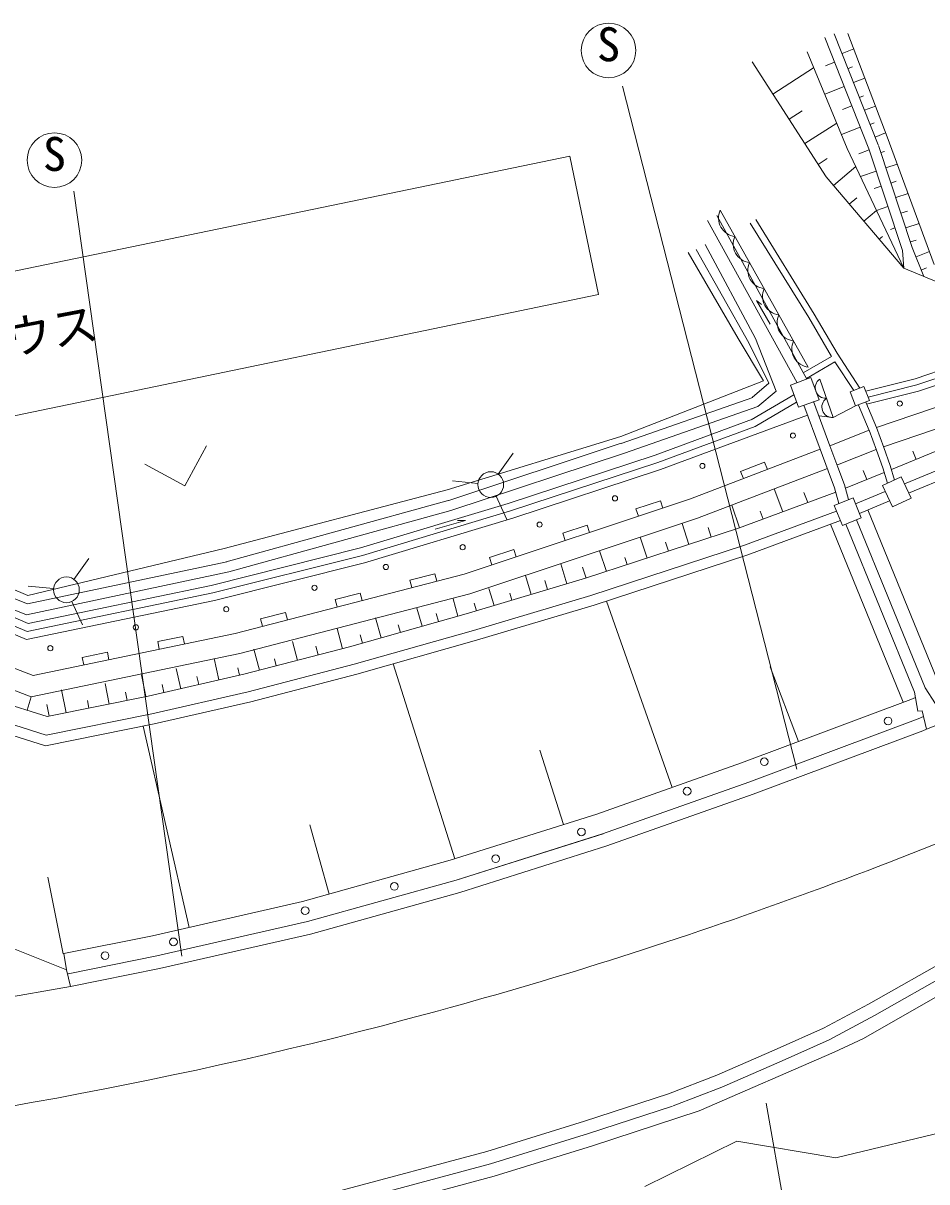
# Model space of a CAD drawing. Units: millimetres, scale not verified. Extents: x 40000 to 680000, y 20000 to 380000.
# Drawn here: x 385980 to 421098, y 246839 to 291881 of the extents above; entities that cross this region are included whole.
import ezdxf
from ezdxf.enums import TextEntityAlignment as Align

# ---------------------------------------------------------------- set-up
doc = ezdxf.new("R2010")
doc.units = ezdxf.units.MM
doc.header["$LTSCALE"] = 1000
doc.layers.add('M-BGD-RSTR', color=7, linetype='Continuous', lineweight=13)
doc.styles.add('ＭＳ ゴシック', font='')
doc.styles.get('ＭＳ ゴシック').set_extended_font_data('MS Gothic')

msp = doc.modelspace()

# ---------------------------------------------------------------- linework, layer by layer
at = {"layer": 'M-BGD-RSTR'}
for p, q in [((419213, 287145), (417503, 291470)), ((418031, 291478), (419553, 287458)), ((418841, 286998), (417131, 291323)), ((416444, 290762), (418006, 287011)), ((417806, 290703), (418257, 290881)), ((417185, 285906), (414307, 290384)), ((415115, 289127), (416700, 290146)), ((417511, 290361), (417164, 290224)), ((418039, 290114), (418209, 290181)), ((418254, 289571), (418688, 289743)), ((416045, 262877), (409274, 289428)), ((417885, 289416), (417129, 289117)), ((418481, 288997), (418636, 289058)), ((415744, 288147), (416251, 288473)), ((418182, 288666), (417817, 288521)), ((418680, 288493), (419099, 288658)), ((416353, 287200), (417595, 287999)), ((418506, 287844), (417779, 287556)), ((418897, 287945), (419046, 288004)), ((419091, 287454), (419494, 287614)), ((419553, 287458), (421386, 282503)), ((418006, 287011), (420207, 282352)), ((418856, 286961), (418451, 286801)), ((420151, 283038), (418841, 286998)), ((420531, 283163), (419220, 287124)), ((358255, 276569), (407229, 286712)), ((408344, 281327), (407229, 286712)), ((416875, 286388), (417229, 286615)), ((419312, 286847), (419456, 286894)), ((417467, 285574), (418336, 286313)), ((419130, 286123), (418521, 285922)), ((419507, 286256), (419944, 286401)), ((420207, 282352), (417185, 285906)), ((419703, 285665), (419910, 285733)), ((392147, 255617), (387950, 285355)), ((419324, 285539), (419050, 285449)), ((419890, 285099), (420367, 285257)), ((418086, 284846), (418374, 285091)), ((419585, 284749), (419144, 284603)), ((416428, 278043), (412931, 284398)), ((413069, 284609), (416492, 278512)), ((416723, 280572), (414450, 284243)), ((418650, 284183), (419144, 284603)), ((420091, 284491), (420351, 284577)), ((416054, 277893), (412580, 284205)), ((416509, 280443), (414237, 284112)), ((419859, 283921), (419685, 283863)), ((420280, 283921), (420798, 284092)), ((419248, 283480), (419377, 283590)), ((420460, 283377), (420678, 283450)), ((414183, 279456), (412136, 283088)), ((420207, 282352), (420151, 283038)), ((420531, 283163), (420982, 282036)), ((420678, 282795), (421201, 283005)), ((421483, 281831), (420207, 282352)), ((420883, 282283), (421091, 282367)), ((359370, 271183), (408344, 281327)), ((430132, 281251), (420639, 278060)), ((430208, 281012), (420709, 277820)), ((430283, 280774), (420780, 277580)), ((417391, 278925), (416509, 280443)), ((417607, 279051), (416723, 280572)), ((414952, 277885), (414183, 279456)), ((417391, 278925), (416295, 278283)), ((418494, 277697), (417607, 279051)), ((417528, 278715), (416416, 278064)), ((418256, 277605), (417528, 278715)), ((415795, 277814), (416596, 278104)), ((416596, 278104), (416910, 277237)), ((416935, 278043), (417455, 276552)), ((420639, 278060), (418727, 277574)), ((424400, 277945), (419138, 276166)), ((414305, 277335), (414952, 277885)), ((416109, 276947), (415795, 277814)), ((418655, 277759), (418119, 277552)), ((418119, 277552), (418329, 277011)), ((418865, 277218), (418655, 277759)), ((420780, 277580), (418759, 277067)), ((420709, 277820), (418818, 277340)), ((409213, 275546), (414333, 277334)), ((415933, 277434), (414276, 276467)), ((416037, 277147), (414427, 276208)), ((416910, 277237), (416109, 276947)), ((416317, 277037), (416956, 275317)), ((416692, 277176), (417331, 275456)), ((418329, 277011), (417455, 276552)), ((418329, 277011), (418865, 277218)), ((418447, 277036), (418862, 276050)), ((418723, 277152), (419138, 276166)), ((424649, 277185), (419409, 275413)), ((416464, 276640), (414532, 275927)), ((417455, 276552), (416908, 276621)), ((419728, 274532), (424812, 276630)), ((414323, 276489), (410544, 275091)), ((414427, 276208), (410643, 274807)), ((419138, 276166), (419421, 275381)), ((414532, 275927), (410742, 274524)), ((418856, 276064), (417332, 275454)), ((418856, 276064), (419139, 275280)), ((420224, 273979), (425079, 275983)), ((393100, 275455), (392266, 273896)), ((402477, 273315), (409219, 275548)), ((416956, 275317), (411915, 273388)), ((416956, 275317), (417261, 274483)), ((417332, 275454), (417635, 274623)), ((419127, 275311), (417629, 274712)), ((419139, 275280), (419387, 274594)), ((419421, 275381), (419672, 274688)), ((420390, 273615), (425228, 275612)), ((420678, 274924), (420549, 275237)), ((404442, 274351), (405022, 275166)), ((410544, 275091), (404824, 273214)), ((410643, 274807), (404914, 272928)), ((414795, 274811), (413861, 274454)), ((414902, 274531), (414795, 274811)), ((390707, 274731), (392266, 273896)), ((410742, 274524), (405005, 272642)), ((417242, 274570), (412184, 272635)), ((413968, 274174), (413861, 274454)), ((417261, 274483), (417516, 273817)), ((417635, 274623), (417897, 273940)), ((419441, 274415), (417934, 273801)), ((418771, 274142), (418630, 274488)), ((419387, 274594), (419568, 273993)), ((419672, 274688), (419843, 274119)), ((419728, 274532), (419720, 274528)), ((403655, 273992), (402659, 274087)), ((417897, 273940), (418050, 273360)), ((420105, 274239), (419380, 273907)), ((419380, 273907), (419758, 273079)), ((420484, 273411), (420105, 274239)), ((404360, 273489), (404775, 272580)), ((413785, 272254), (417560, 273649)), ((415499, 272887), (415170, 273777)), ((416470, 273246), (416324, 273640)), ((418230, 273434), (417500, 273134)), ((417516, 273817), (417676, 273206)), ((418552, 272653), (418230, 273434)), ((418329, 273195), (419483, 273680)), ((419758, 273079), (420484, 273411)), ((393869, 270942), (402496, 273322)), ((404824, 273214), (399090, 271481)), ((411915, 273388), (403116, 270464)), ((410742, 273315), (409793, 272999)), ((409888, 272715), (409793, 272999)), ((410837, 273030), (410742, 273315)), ((413815, 272264), (413525, 273148)), ((417500, 273134), (417822, 272352)), ((418481, 272825), (419649, 273316)), ((421625, 266048), (418800, 272959)), ((404914, 272928), (399170, 271192)), ((405005, 272642), (399250, 270903)), ((412184, 272635), (403343, 269696)), ((414015, 271593), (417591, 272914)), ((414147, 271215), (417743, 272544)), ((414734, 272605), (414622, 272909)), ((417822, 272352), (418552, 272653)), ((421030, 266049), (418362, 272575)), ((407895, 272369), (406946, 272053)), ((407041, 271769), (406946, 272053)), ((407836, 270301), (413785, 272254)), ((407990, 272084), (407895, 272369)), ((411853, 271620), (411586, 272436)), ((412717, 271904), (412595, 272278)), ((420182, 265481), (417354, 272400)), ((420614, 265878), (417946, 272404)), ((410226, 271086), (409960, 271896)), ((411056, 271358), (410944, 271700)), ((399090, 271481), (393280, 270024)), ((399170, 271192), (393347, 269732)), ((405048, 271422), (404099, 271107)), ((405143, 271138), (405048, 271422)), ((408045, 269633), (414015, 271593)), ((408164, 269252), (414147, 271215)), ((408643, 270566), (408379, 271370)), ((386141, 269302), (393893, 270947)), ((387951, 270260), (388531, 271075)), ((399250, 270903), (393414, 269439)), ((404194, 270822), (404099, 271107)), ((407105, 270084), (406873, 270863)), ((407859, 270309), (407722, 270728)), ((409452, 270832), (409362, 271106)), ((403116, 270464), (394216, 268160)), ((401979, 270480), (401011, 270229)), ((402054, 270189), (401979, 270480)), ((403291, 268949), (407836, 270301)), ((405721, 269672), (405503, 270405)), ((384042, 270143), (386141, 269302)), ((387163, 269901), (386168, 269996)), ((393280, 270024), (386170, 268545)), ((401086, 269939), (401011, 270229)), ((404278, 269243), (404082, 269903)), ((406360, 269862), (406255, 270215)), ((386170, 268545), (383957, 269490)), ((393414, 269439), (386107, 267919)), ((393347, 269732), (386138, 268232)), ((387869, 269398), (388284, 268489)), ((403343, 269696), (394398, 267381)), ((399075, 269728), (398107, 269477)), ((398182, 269187), (398107, 269477)), ((399150, 269437), (399075, 269728)), ((402875, 268831), (402685, 269504)), ((403486, 268277), (408045, 269633)), ((404971, 269449), (404888, 269728)), ((411206, 262173), (408647, 269410)), ((386138, 268232), (383913, 269183)), ((396171, 268976), (395203, 268725)), ((396246, 268685), (396171, 268976)), ((398657, 267635), (403291, 268949)), ((401481, 268436), (401281, 269142)), ((402121, 268617), (402032, 268932)), ((403597, 269040), (403511, 269328)), ((403598, 267893), (408164, 269252)), ((386107, 267919), (383870, 268875)), ((395278, 268435), (395203, 268725)), ((399892, 267985), (399670, 268767)), ((400644, 268198), (400559, 268498)), ((394216, 268160), (386364, 266521)), ((392186, 268043), (391207, 267838)), ((392248, 267749), (392186, 268043)), ((398384, 267564), (398181, 268346)), ((398841, 266959), (403486, 268277)), ((399171, 267780), (399080, 268101)), ((391269, 267545), (391207, 267838)), ((394561, 266570), (398657, 267635)), ((395160, 266726), (394946, 267548)), ((396634, 267109), (396441, 267849)), ((397446, 267320), (397359, 267656)), ((398946, 266573), (403598, 267893)), ((386364, 266521), (383981, 267436)), ((394398, 267381), (386296, 265690)), ((389250, 267430), (388271, 267225)), ((388332, 266932), (388271, 267225)), ((389311, 267136), (389250, 267430)), ((393589, 266348), (393396, 267189)), ((395815, 266896), (395743, 267173)), ((392100, 266008), (391921, 266792)), ((394386, 266530), (394319, 266823)), ((394727, 265890), (398841, 266959)), ((402753, 259393), (400360, 266974)), ((416106, 263953), (415014, 266864)), ((386296, 265690), (383881, 266617)), ((389325, 265414), (389164, 266215)), ((390751, 265702), (390580, 266545)), ((390838, 265719), (394561, 266570)), ((392801, 266168), (392730, 266479)), ((394822, 265501), (398946, 266573)), ((384128, 265801), (386912, 264926)), ((387646, 265075), (387466, 265967)), ((390026, 265555), (389961, 265873)), ((390985, 265035), (394727, 265890)), ((391448, 265859), (391377, 266170)), ((420746, 265137), (420614, 265878)), ((421432, 265416), (421030, 266049)), ((386134, 265171), (386296, 265690)), ((386989, 264942), (386897, 265399)), ((386912, 264926), (390838, 265719)), ((388537, 265255), (388479, 265545)), ((391069, 264644), (394822, 265501)), ((413900, 263126), (420470, 265589)), ((420470, 265589), (420652, 265662)), ((384068, 265086), (386874, 264205)), ((386874, 264205), (390985, 265035)), ((420915, 265144), (420746, 265137)), ((420758, 264843), (420968, 264926)), ((421088, 264435), (420915, 265144)), ((384034, 264677), (386852, 263792)), ((386852, 263792), (391069, 264644)), ((392429, 256728), (390645, 264558)), ((414174, 262374), (420758, 264843)), ((420938, 264376), (421088, 264436)), ((421088, 264435), (421644, 264657)), ((414345, 261904), (420938, 264376)), ((406974, 260726), (406060, 263624)), ((408231, 261122), (413900, 263126)), ((408498, 260367), (414174, 262374)), ((408665, 259896), (414345, 261904)), ((408273, 261136), (402573, 259337)), ((397869, 258021), (397116, 260713)), ((408514, 260373), (402801, 258570)), ((408665, 259896), (402944, 258090)), ((402573, 259337), (396829, 257730)), ((387534, 255705), (386934, 258682)), ((402801, 258570), (397025, 256954)), ((402944, 258090), (397148, 256470)), ((396829, 257730), (391007, 256404)), ((397025, 256954), (391174, 255622)), ((391007, 256404), (387565, 255711)), ((397148, 256470), (391279, 255133)), ((387667, 255086), (384823, 256214)), ((387667, 255086), (387565, 255711)), ((391174, 255622), (387723, 254927)), ((422248, 255682), (418827, 253741)), ((387822, 254437), (387667, 255086)), ((391279, 255133), (387822, 254437)), ((422466, 255231), (419067, 253303)), ((387822, 254437), (384370, 253825)), ((421971, 254318), (418639, 252414)), ((418827, 253741), (417082, 252812)), ((419067, 253303), (417302, 252363)), ((417082, 252812), (415278, 252003)), ((417302, 252363), (415480, 251546)), ((418639, 252414), (417491, 251877)), ((417491, 251877), (412252, 249596)), ((415278, 252003), (412941, 250985)), ((415480, 251546), (413131, 250522)), ((412941, 250985), (411055, 250257)), ((413131, 250522), (411235, 249790)), ((407800, 249193), (411055, 250257)), ((407951, 248716), (411210, 249782)), ((408102, 248239), (412252, 249596)), ((414854, 249894), (415979, 243535)), ((404003, 248022), (407800, 249193)), ((404142, 247541), (407951, 248716)), ((422912, 249059), (417566, 247778)), ((404280, 247061), (408102, 248239)), ((413708, 248419), (410142, 246658)), ((417566, 247778), (413708, 248419)), ((398188, 246461), (404003, 248022)), ((398308, 245976), (404142, 247541)), ((398428, 245490), (404280, 247061))]:
    msp.add_line(p, q, dxfattribs=at)
for points in [[(411822, 282967), (413766, 279626), (414746, 277972), (409201, 275813), (402454, 273734), (393794, 271454), (386160, 269632), (384230, 270450), (375185, 269652)], [(375288, 268682), (383988, 269734), (386105, 268885), (393976, 270556), (402602, 272936), (409345, 275169), (414536, 276982), (415239, 277580), (414445, 279625), (412489, 283277)], [(415013, 280181), (414472, 281095), (414669, 280947)], [(401985, 272209), (403167, 272546), (402864, 272544)], [(420968, 264926), (420758, 264843), (414174, 262374), (408498, 260367), (402801, 258570), (397025, 256954), (391174, 255622), (387723, 254927)]]:
    msp.add_lwpolyline(points, dxfattribs=at)
for centre, radius in [((408729, 290820), 1061), ((387195, 286556), 1061), ((420047, 277092), 100), ((415895, 275847), 100), ((412376, 274669), 100), ((404152, 273944), 500), ((408978, 273408), 100), ((406050, 272389), 100), ((403060, 271509), 100), ((400074, 270740), 100), ((387661, 269853), 500), ((397301, 269931), 100), ((393873, 269099), 100), ((390359, 268395), 100), ((387034, 267582), 100), ((419593, 264751), 150), ((414779, 263169), 150), ((411783, 262025), 150), ((407676, 260442), 150), ((404344, 259399), 150), ((400405, 258322), 150), ((396938, 257379), 150), ((391821, 256167), 150), ((389162, 255629), 150)]:
    msp.add_circle(centre, radius, dxfattribs=at)
for centre, radius, start, end in [((413717, 284304), 716, 154.8266, 263.7952), ((414287, 283288), 716, 154.8266, 263.7952), ((414858, 282272), 716, 154.8266, 263.7952), ((415428, 281256), 716, 154.8266, 263.7952), ((415999, 280239), 716, 154.8266, 263.7952), ((416569, 279223), 716, 154.8266, 263.7952), ((417169, 277707), 410, 124.8005, 273.683), ((417429, 276961), 410, 124.8005, 273.683), ((354618, 427109), 180000, 284.86148, 294.26145), ((354618, 427109), 180000, 275.46123, 284.86148)]:
    msp.add_arc(centre, radius, start, end, dxfattribs=at)
for points, knots in [([(368585, 236604), (371522, 236353), (372479, 236223), (374965, 236421), (376834, 236569), (377866, 236808), (379714, 237129), (381271, 237400), (382114, 237726), (383684, 237909), (386162, 238198), (387570, 238216), (390064, 238193), (393545, 238160), (395492, 237361), (398960, 237661), (401514, 237882), (403172, 237619), (405411, 238866), (408504, 240588), (409315, 242897), (412394, 244644), (413849, 245469), (414930, 245270), (416576, 245565), (419688, 246123), (421669, 245323), (424622, 246451), (426929, 247333), (427953, 248388), (430081, 249641), (432589, 251118), (434633, 251197), (436496, 253434), (437211, 254291), (436992, 255146), (437647, 256050), (438402, 257092), (439196, 257482), (440445, 257791), (441426, 258034), (442053, 257720), (442995, 257356), (444256, 256869), (444647, 255720), (445995, 255631), (449308, 255413), (450935, 257228), (453970, 258573), (455878, 259418), (456793, 260238), (458755, 260948), (460599, 261616), (461744, 261605), (463647, 262082), (467100, 262948), (469004, 263549), (472437, 264493), (477713, 265942), (480660, 266782), (485941, 268214), (490437, 269434), (492907, 270319), (497461, 271298), (499214, 271675), (500212, 271832), (501997, 272007), (504698, 272271), (505730, 272138), (508945, 271936)], [0, 0, 0, 0, 1, 1, 1, 2, 2, 2, 3, 3, 3, 4, 4, 4, 5, 5, 5, 6, 6, 6, 7, 7, 7, 8, 8, 8, 9, 9, 9, 10, 10, 10, 11, 11, 11, 12, 12, 12, 13, 13, 13, 14, 14, 14, 15, 15, 15, 16, 16, 16, 17, 17, 17, 18, 18, 18, 19, 19, 19, 20, 20, 20, 21, 21, 21, 22, 22, 22, 23, 23, 23, 23]), ([(291826, 252390), (292497, 252033), (293205, 251653), (294051, 251213), (297232, 249555), (298901, 248396), (302173, 246925), (304592, 245837), (305971, 245267), (308481, 244410), (311938, 243230), (313954, 242816), (317429, 241689), (319812, 240915), (321140, 240457), (323489, 239586), (325449, 238859), (326500, 238323), (328478, 237648), (330162, 237073), (331116, 236769), (332849, 236370), (334704, 235942), (335785, 235917), (337673, 235669), (342907, 234980), (345848, 234658), (351093, 234061), (354893, 233629), (357032, 233479), (360824, 232989), (364981, 232452), (367266, 231853), (371420, 231298), (374006, 230953), (375450, 230615), (378058, 230556), (381187, 230486), (382944, 230691), (386057, 231010), (390029, 231417), (392197, 232081), (396159, 232577), (400178, 233079), (402476, 232997), (406473, 233651), (412083, 234569), (414096, 235338), (420531, 237412)], [0, 0, 0, 0, 1, 1, 1, 2, 2, 2, 3, 3, 3, 4, 4, 4, 5, 5, 5, 6, 6, 6, 7, 7, 7, 8, 8, 8, 9, 9, 9, 10, 10, 10, 11, 11, 11, 12, 12, 12, 13, 13, 13, 14, 14, 14, 15, 15, 15, 16, 16, 16, 16])]:
    msp.add_open_spline(points, degree=3, knots=knots, dxfattribs=at)

# ---------------------------------------------------------------- texts
at = {"layer": 'M-BGD-RSTR', "style": 'ＭＳ ゴシック'}
for p in [(408279, 291720), (386745, 287456)]:
    msp.add_text('S', height=1320, dxfattribs=at).set_placement(p, align=Align.TOP_LEFT)
msp.add_text('ビニールハウス', height=1320, rotation=10.8, dxfattribs=at).set_placement((376344, 278545), align=Align.TOP_LEFT)

doc.saveas('drawing.dxf')
